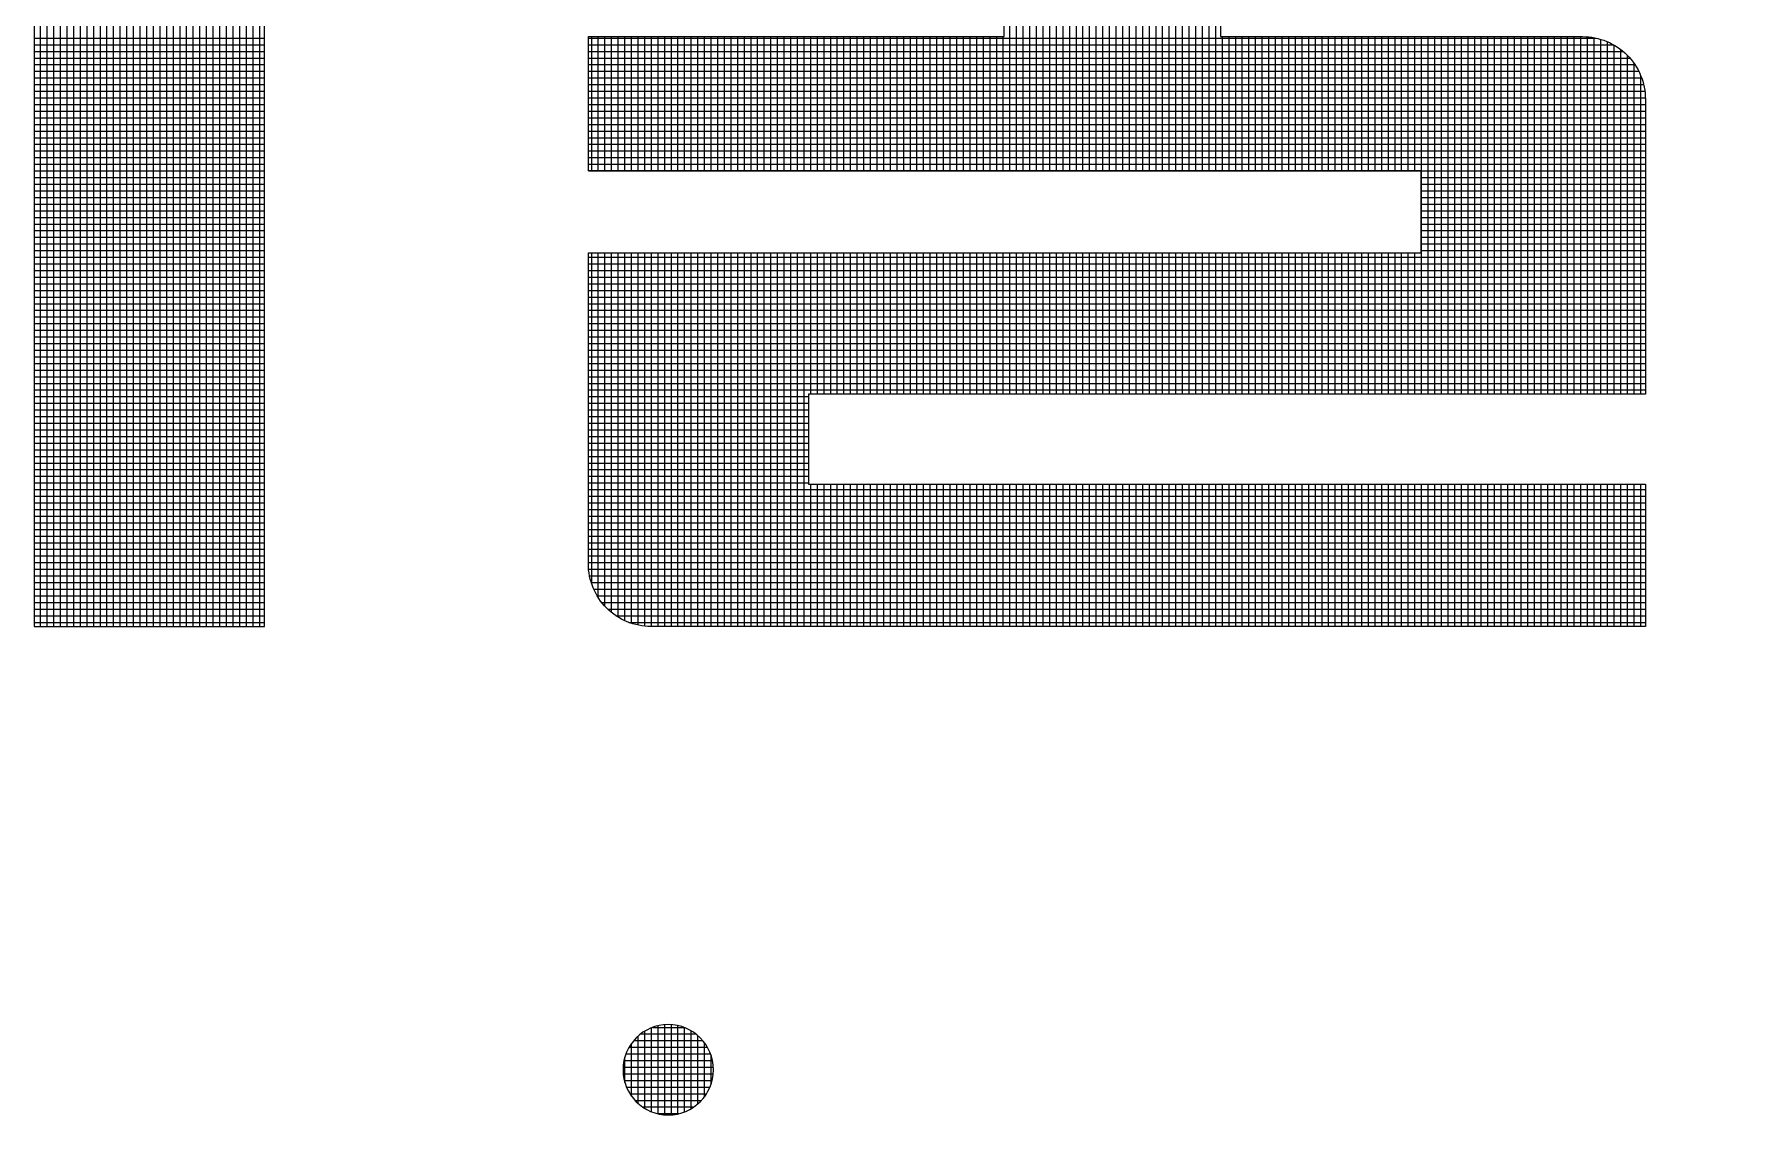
# Model space of a CAD drawing. Extents: x 0 to 841, y 0 to 594.
# Drawn here: x 743.376 to 747.745, y 99.491 to 102.264 of the extents above; entities that cross this region are included whole.
import ezdxf

# ---------------------------------------------------------------- set-up
doc = ezdxf.new("R2010")
doc.units = 0
doc.header["$LTSCALE"] = 5
doc.header["$MEASUREMENT"] = 0
doc.layers.add('한국지역난방기술주식회사 CI', color=7, linetype='Continuous')

# ---------------------------------------------------------------- blocks, each defined once
blk = doc.blocks.new('기술주CI')
at = {"layer": '한국지역난방기술주식회사 CI', "linetype": 'Continuous'}
for p, q in [((1158.4305, 138.6009), (1158.4305, 145.2477)), ((1158.4623, 138.6009), (1158.4623, 145.2477)), ((1158.494, 138.6009), (1158.494, 145.2477)), ((1158.5258, 138.6009), (1158.5258, 145.2477)), ((1158.5575, 138.6009), (1158.5575, 145.2477)), ((1158.5892, 138.6009), (1158.5892, 145.2477)), ((1158.621, 138.6009), (1158.621, 145.2477)), ((1158.6528, 138.6009), (1158.6528, 145.2477)), ((1158.6845, 138.6009), (1158.6845, 145.2477)), ((1158.7162, 138.6009), (1158.7162, 145.2477)), ((1158.748, 138.6009), (1158.748, 145.2477)), ((1158.7797, 138.6009), (1158.7797, 145.2477)), ((1158.8115, 138.6009), (1158.8115, 145.2477)), ((1158.8433, 138.6009), (1158.8433, 145.2477)), ((1158.875, 138.6009), (1158.875, 145.2477)), ((1158.9067, 138.6009), (1158.9067, 145.2477)), ((1158.9385, 138.6009), (1158.9385, 145.2477)), ((1158.9703, 138.6009), (1158.9703, 145.2477)), ((1159.002, 138.6009), (1159.002, 145.2477)), ((1159.0338, 138.6009), (1159.0338, 145.2477)), ((1159.0655, 138.6009), (1159.0655, 145.2477)), ((1159.0972, 138.6009), (1159.0972, 145.2477)), ((1159.129, 138.6009), (1159.129, 145.2477)), ((1159.1608, 138.6009), (1159.1608, 145.2477)), ((1159.1925, 138.6009), (1159.1925, 145.2477)), ((1159.2242, 138.6009), (1159.2242, 145.2477)), ((1159.256, 138.6009), (1159.256, 145.2477)), ((1159.2877, 138.6009), (1159.2877, 145.2477)), ((1159.3195, 138.6009), (1159.3195, 145.2477)), ((1159.3513, 138.6009), (1159.3513, 145.2477)), ((1159.383, 138.6009), (1159.383, 145.2477)), ((1159.4147, 138.6009), (1159.4147, 145.2477)), ((1159.4465, 138.6009), (1159.4465, 145.2477)), ((1159.4782, 138.6009), (1159.4782, 145.2477)), ((1163.066, 140.7795), (1163.066, 142.572)), ((1163.0977, 140.7795), (1163.0977, 142.572)), ((1163.1295, 140.7795), (1163.1295, 142.572)), ((1163.1613, 140.7795), (1163.1613, 142.572)), ((1163.193, 140.7795), (1163.193, 142.572)), ((1163.2247, 140.7795), (1163.2247, 142.572)), ((1163.2565, 140.7795), (1163.2565, 142.572)), ((1163.2883, 140.7795), (1163.2883, 142.572)), ((1163.32, 140.7795), (1163.32, 142.572)), ((1163.3518, 140.7795), (1163.3518, 142.572)), ((1163.3835, 140.7795), (1163.3835, 142.572)), ((1163.4152, 140.7795), (1163.4152, 142.572)), ((1163.447, 140.7795), (1163.447, 142.572)), ((1163.4788, 140.7795), (1163.4788, 142.572)), ((1163.5105, 140.7795), (1163.5105, 142.572)), ((1163.5422, 140.7795), (1163.5422, 142.572)), ((1163.574, 140.7795), (1163.574, 142.572)), ((1163.6057, 140.7795), (1163.6057, 142.572)), ((1163.6375, 140.7795), (1163.6375, 142.572)), ((1163.6693, 140.7795), (1163.6693, 142.572)), ((1163.701, 140.7795), (1163.701, 142.572)), ((1163.7327, 140.7795), (1163.7327, 142.572)), ((1163.7645, 140.7795), (1163.7645, 142.572)), ((1163.7963, 140.7795), (1163.7963, 142.572)), ((1163.828, 140.7795), (1163.828, 142.572)), ((1163.8598, 140.7795), (1163.8598, 142.572)), ((1163.8915, 140.7795), (1163.8915, 142.572)), ((1163.9232, 140.7795), (1163.9232, 142.572)), ((1163.955, 140.7795), (1163.955, 142.572)), ((1163.9868, 140.7795), (1163.9868, 142.572)), ((1164.0185, 140.7795), (1164.0185, 142.572)), ((1164.0503, 140.7795), (1164.0503, 142.572)), ((1158.3992, 141.4145), (1159.5019, 141.4145)), ((1158.3992, 141.3827), (1159.5019, 141.3827)), ((1161.0499, 141.4145), (1165.8691, 141.4145)), ((1161.0499, 141.3827), (1165.9522, 141.3827)), ((1161.0658, 140.7795), (1161.0658, 141.4215)), ((1161.0975, 140.7795), (1161.0975, 141.4215)), ((1161.1292, 140.7795), (1161.1292, 141.4215)), ((1161.161, 140.7795), (1161.161, 141.4215)), ((1161.1927, 140.7795), (1161.1927, 141.4215)), ((1161.2245, 140.7795), (1161.2245, 141.4215)), ((1161.2563, 140.7795), (1161.2563, 141.4215)), ((1161.288, 140.7795), (1161.288, 141.4215)), ((1161.3197, 140.7795), (1161.3197, 141.4215)), ((1161.3515, 140.7795), (1161.3515, 141.4215)), ((1161.3833, 140.7795), (1161.3833, 141.4215)), ((1161.415, 140.7795), (1161.415, 141.4215)), ((1161.4468, 140.7795), (1161.4468, 141.4215)), ((1161.4785, 140.7795), (1161.4785, 141.4215)), ((1161.5102, 140.7795), (1161.5102, 141.4215)), ((1161.542, 140.7795), (1161.542, 141.4215)), ((1161.5738, 140.7795), (1161.5738, 141.4215)), ((1161.6055, 140.7795), (1161.6055, 141.4215)), ((1161.6372, 140.7795), (1161.6372, 141.4215)), ((1161.669, 140.7795), (1161.669, 141.4215)), ((1161.7007, 140.7795), (1161.7007, 141.4215)), ((1161.7325, 140.7795), (1161.7325, 141.4215)), ((1161.7643, 140.7795), (1161.7643, 141.4215)), ((1161.796, 140.7795), (1161.796, 141.4215)), ((1161.8277, 140.7795), (1161.8277, 141.4215)), ((1161.8595, 140.7795), (1161.8595, 141.4215)), ((1161.8912, 140.7795), (1161.8912, 141.4215)), ((1161.923, 140.7795), (1161.923, 141.4215)), ((1161.9548, 140.7795), (1161.9548, 141.4215)), ((1161.9865, 140.7795), (1161.9865, 141.4215)), ((1162.0182, 140.7795), (1162.0182, 141.4215)), ((1162.05, 140.7795), (1162.05, 141.4215)), ((1162.0818, 140.7795), (1162.0818, 141.4215)), ((1162.1135, 140.7795), (1162.1135, 141.4215)), ((1162.1453, 140.7795), (1162.1453, 141.4215)), ((1162.177, 140.7795), (1162.177, 141.4215)), ((1162.2087, 140.7795), (1162.2087, 141.4215)), ((1162.2405, 140.7795), (1162.2405, 141.4215)), ((1162.2723, 140.7795), (1162.2723, 141.4215)), ((1162.304, 140.7795), (1162.304, 141.4215)), ((1162.3357, 140.7795), (1162.3357, 141.4215)), ((1162.3675, 140.7795), (1162.3675, 141.4215)), ((1162.3992, 140.7795), (1162.3992, 141.4215)), ((1162.431, 140.7795), (1162.431, 141.4215)), ((1162.4628, 140.7795), (1162.4628, 141.4215)), ((1162.4945, 140.7795), (1162.4945, 141.4215)), ((1162.5262, 140.7795), (1162.5262, 141.4215)), ((1162.558, 140.7795), (1162.558, 141.4215)), ((1162.5898, 140.7795), (1162.5898, 141.4215)), ((1162.6215, 140.7795), (1162.6215, 141.4215)), ((1162.6533, 140.7795), (1162.6533, 141.4215)), ((1162.685, 140.7795), (1162.685, 141.4215)), ((1162.7167, 140.7795), (1162.7167, 141.4215)), ((1162.7485, 140.7795), (1162.7485, 141.4215)), ((1162.7803, 140.7795), (1162.7803, 141.4215)), ((1162.812, 140.7795), (1162.812, 141.4215)), ((1162.8438, 140.7795), (1162.8438, 141.4215)), ((1162.8755, 140.7795), (1162.8755, 141.4215)), ((1162.9072, 140.7795), (1162.9072, 141.4215)), ((1162.939, 140.7795), (1162.939, 141.4215)), ((1162.9708, 140.7795), (1162.9708, 141.4215)), ((1163.0025, 140.7795), (1163.0025, 141.4215)), ((1163.0342, 140.7795), (1163.0342, 141.4215)), ((1164.082, 140.7795), (1164.082, 141.4215)), ((1164.1137, 140.7795), (1164.1137, 141.4215)), ((1164.1455, 140.7795), (1164.1455, 141.4215)), ((1164.1773, 140.7795), (1164.1773, 141.4215)), ((1164.209, 140.7795), (1164.209, 141.4215)), ((1164.2407, 140.7795), (1164.2407, 141.4215)), ((1164.2725, 140.7795), (1164.2725, 141.4215)), ((1164.3042, 140.7795), (1164.3042, 141.4215)), ((1164.336, 140.7795), (1164.336, 141.4215)), ((1164.3678, 140.7795), (1164.3678, 141.4215)), ((1164.3995, 140.7795), (1164.3995, 141.4215)), ((1164.4312, 140.7795), (1164.4312, 141.4215)), ((1164.463, 140.7795), (1164.463, 141.4215)), ((1164.4948, 140.7795), (1164.4948, 141.4215)), ((1164.5265, 140.7795), (1164.5265, 141.4215)), ((1164.5583, 140.7795), (1164.5583, 141.4215)), ((1164.59, 140.7795), (1164.59, 141.4215)), ((1164.6217, 140.7795), (1164.6217, 141.4215)), ((1164.6535, 140.7795), (1164.6535, 141.4215)), ((1164.6853, 140.7795), (1164.6853, 141.4215)), ((1164.717, 140.7795), (1164.717, 141.4215)), ((1164.7487, 140.7795), (1164.7487, 141.4215)), ((1164.7805, 140.7795), (1164.7805, 141.4215)), ((1164.8122, 140.7795), (1164.8122, 141.4215)), ((1164.844, 140.7795), (1164.844, 141.4215)), ((1164.8758, 140.7795), (1164.8758, 141.4215)), ((1164.9075, 140.7795), (1164.9075, 141.4215)), ((1164.9392, 140.7795), (1164.9392, 141.4215)), ((1164.971, 140.7795), (1164.971, 141.4215)), ((1165.0028, 140.7795), (1165.0028, 141.4215)), ((1165.0345, 139.7119), (1165.0345, 141.4215)), ((1165.0663, 139.7119), (1165.0663, 141.4215)), ((1165.098, 139.7119), (1165.098, 141.4215)), ((1165.1297, 139.7119), (1165.1297, 141.4215)), ((1165.1615, 139.7119), (1165.1615, 141.4215)), ((1165.1933, 139.7119), (1165.1933, 141.4215)), ((1165.225, 139.7119), (1165.225, 141.4215)), ((1165.2568, 139.7119), (1165.2568, 141.4215)), ((1165.2885, 139.7119), (1165.2885, 141.4215)), ((1165.3202, 139.7119), (1165.3202, 141.4215)), ((1165.352, 139.7119), (1165.352, 141.4215)), ((1165.3838, 139.7119), (1165.3838, 141.4215)), ((1165.4155, 139.7119), (1165.4155, 141.4215)), ((1165.4472, 139.7119), (1165.4472, 141.4215)), ((1165.479, 139.7119), (1165.479, 141.4215)), ((1165.5107, 139.7119), (1165.5107, 141.4215)), ((1165.5425, 139.7119), (1165.5425, 141.4215)), ((1165.5743, 139.7119), (1165.5743, 141.4215)), ((1165.606, 139.7119), (1165.606, 141.4215)), ((1165.6377, 139.7119), (1165.6377, 141.4215)), ((1165.6695, 139.7119), (1165.6695, 141.4215)), ((1165.7013, 139.7119), (1165.7013, 141.4215)), ((1165.733, 139.7119), (1165.733, 141.4215)), ((1165.7648, 139.7119), (1165.7648, 141.4215)), ((1165.7965, 139.7119), (1165.7965, 141.4215)), ((1165.8282, 139.7119), (1165.8282, 141.4205)), ((1165.86, 139.7119), (1165.86, 141.4163)), ((1165.8918, 139.7119), (1165.8918, 141.4086)), ((1165.9235, 139.7119), (1165.9235, 141.397)), ((1165.9552, 139.7119), (1165.9552, 141.381)), ((1158.3992, 141.351), (1159.5019, 141.351)), ((1158.3992, 141.3192), (1159.5019, 141.3192)), ((1158.3992, 141.2875), (1159.5019, 141.2875)), ((1161.0499, 141.351), (1165.998, 141.351)), ((1161.0499, 141.3192), (1166.0304, 141.3192)), ((1161.0499, 141.2875), (1166.0547, 141.2875)), ((1165.987, 139.7119), (1165.987, 141.3598)), ((1166.0187, 139.7119), (1166.0187, 141.3318)), ((1166.0505, 139.7119), (1166.0505, 141.2936)), ((1158.3992, 141.2558), (1159.5019, 141.2558)), ((1158.3992, 141.224), (1159.5019, 141.224)), ((1161.0499, 141.2558), (1166.0731, 141.2558)), ((1161.0499, 141.224), (1166.0867, 141.224)), ((1166.0823, 139.7119), (1166.0823, 141.2356)), ((1158.3992, 141.1922), (1159.5019, 141.1922)), ((1158.3992, 141.1605), (1159.5019, 141.1605)), ((1158.3992, 141.1288), (1159.5019, 141.1288)), ((1161.0499, 141.1922), (1166.0963, 141.1922)), ((1161.0499, 141.1605), (1166.1023, 141.1605)), ((1161.0499, 141.1288), (1166.1047, 141.1288)), ((1158.3992, 141.097), (1159.5019, 141.097)), ((1158.3992, 141.0652), (1159.5019, 141.0652)), ((1161.0499, 141.097), (1166.1048, 141.097)), ((1161.0499, 141.0652), (1166.1048, 141.0652)), ((1158.3992, 141.0335), (1159.5019, 141.0335)), ((1158.3992, 141.0018), (1159.5019, 141.0018)), ((1158.3992, 140.97), (1159.5019, 140.97)), ((1161.0499, 141.0335), (1166.1048, 141.0335)), ((1161.0499, 141.0018), (1166.1048, 141.0018)), ((1161.0499, 140.97), (1166.1048, 140.97)), ((1158.3992, 140.9383), (1159.5019, 140.9383)), ((1158.3992, 140.9065), (1159.5019, 140.9065)), ((1161.0499, 140.9383), (1166.1048, 140.9383)), ((1161.0499, 140.9065), (1166.1048, 140.9065)), ((1158.3992, 140.8747), (1159.5019, 140.8747)), ((1158.3992, 140.843), (1159.5019, 140.843)), ((1158.3992, 140.8113), (1159.5019, 140.8113)), ((1161.0499, 140.8747), (1166.1048, 140.8747)), ((1161.0499, 140.843), (1166.1048, 140.843)), ((1161.0499, 140.8113), (1166.1048, 140.8113)), ((1158.3992, 140.7795), (1159.5019, 140.7795)), ((1158.3992, 140.7477), (1159.5019, 140.7477)), ((1161.0499, 140.7795), (1166.1048, 140.7795)), ((1165.0321, 140.7477), (1166.1048, 140.7477)), ((1158.3992, 140.716), (1159.5019, 140.716)), ((1158.3992, 140.6843), (1159.5019, 140.6843)), ((1158.3992, 140.6525), (1159.5019, 140.6525)), ((1165.0321, 140.716), (1166.1048, 140.716)), ((1165.0321, 140.6843), (1166.1048, 140.6843)), ((1165.0321, 140.6525), (1166.1048, 140.6525)), ((1158.3992, 140.6208), (1159.5019, 140.6208)), ((1158.3992, 140.589), (1159.5019, 140.589)), ((1158.3992, 140.5572), (1159.5019, 140.5572)), ((1165.0321, 140.6208), (1166.1048, 140.6208)), ((1165.0321, 140.589), (1166.1048, 140.589)), ((1165.0321, 140.5572), (1166.1048, 140.5572)), ((1158.3992, 140.5255), (1159.5019, 140.5255)), ((1158.3992, 140.4938), (1159.5019, 140.4938)), ((1165.0321, 140.5255), (1166.1048, 140.5255)), ((1165.0321, 140.4938), (1166.1048, 140.4938)), ((1158.3992, 140.462), (1159.5019, 140.462)), ((1158.3992, 140.4302), (1159.5019, 140.4302)), ((1158.3992, 140.3985), (1159.5019, 140.3985)), ((1165.0321, 140.462), (1166.1048, 140.462)), ((1165.0321, 140.4302), (1166.1048, 140.4302)), ((1165.0321, 140.3985), (1166.1048, 140.3985)), ((1158.3992, 140.3668), (1159.5019, 140.3668)), ((1158.3992, 140.335), (1159.5019, 140.335)), ((1161.0499, 140.3668), (1166.1048, 140.3668)), ((1161.0499, 140.335), (1166.1048, 140.335)), ((1161.0658, 138.8045), (1161.0658, 140.3878)), ((1161.0975, 138.7386), (1161.0975, 140.3878)), ((1161.1292, 138.6976), (1161.1292, 140.3878)), ((1161.161, 138.6678), (1161.161, 140.3878)), ((1161.1927, 138.6453), (1161.1927, 140.3878)), ((1161.2245, 138.6283), (1161.2245, 140.3878)), ((1161.2563, 138.6158), (1161.2563, 140.3878)), ((1161.288, 138.6073), (1161.288, 140.3878)), ((1161.3197, 138.6024), (1161.3197, 140.3878)), ((1161.3515, 138.6009), (1161.3515, 140.3878)), ((1161.3833, 138.6009), (1161.3833, 140.3878)), ((1161.415, 138.6009), (1161.415, 140.3878)), ((1161.4468, 138.6009), (1161.4468, 140.3878)), ((1161.4785, 138.6009), (1161.4785, 140.3878)), ((1161.5102, 138.6009), (1161.5102, 140.3878)), ((1161.542, 138.6009), (1161.542, 140.3878)), ((1161.5738, 138.6009), (1161.5738, 140.3878)), ((1161.6055, 138.6009), (1161.6055, 140.3878)), ((1161.6372, 138.6009), (1161.6372, 140.3878)), ((1161.669, 138.6009), (1161.669, 140.3878)), ((1161.7007, 138.6009), (1161.7007, 140.3878)), ((1161.7325, 138.6009), (1161.7325, 140.3878)), ((1161.7643, 138.6009), (1161.7643, 140.3878)), ((1161.796, 138.6009), (1161.796, 140.3878)), ((1161.8277, 138.6009), (1161.8277, 140.3878)), ((1161.8595, 138.6009), (1161.8595, 140.3878)), ((1161.8912, 138.6009), (1161.8912, 140.3878)), ((1161.923, 138.6009), (1161.923, 140.3878)), ((1161.9548, 138.6009), (1161.9548, 140.3878)), ((1161.9865, 138.6009), (1161.9865, 140.3878)), ((1162.0182, 138.6009), (1162.0182, 140.3878)), ((1162.05, 138.6009), (1162.05, 140.3878)), ((1162.0818, 138.6009), (1162.0818, 140.3878)), ((1162.1135, 139.7119), (1162.1135, 140.3878)), ((1162.1453, 139.7119), (1162.1453, 140.3878)), ((1162.177, 139.7119), (1162.177, 140.3878)), ((1162.2087, 139.7119), (1162.2087, 140.3878)), ((1162.2405, 139.7119), (1162.2405, 140.3878)), ((1162.2723, 139.7119), (1162.2723, 140.3878)), ((1162.304, 139.7119), (1162.304, 140.3878)), ((1162.3357, 139.7119), (1162.3357, 140.3878)), ((1162.3675, 139.7119), (1162.3675, 140.3878)), ((1162.3992, 139.7119), (1162.3992, 140.3878)), ((1162.431, 139.7119), (1162.431, 140.3878)), ((1162.4628, 139.7119), (1162.4628, 140.3878)), ((1162.4945, 139.7119), (1162.4945, 140.3878)), ((1162.5262, 139.7119), (1162.5262, 140.3878)), ((1162.558, 139.7119), (1162.558, 140.3878)), ((1162.5898, 139.7119), (1162.5898, 140.3878)), ((1162.6215, 139.7119), (1162.6215, 140.3878)), ((1162.6533, 139.7119), (1162.6533, 140.3878)), ((1162.685, 139.7119), (1162.685, 140.3878)), ((1162.7167, 139.7119), (1162.7167, 140.3878)), ((1162.7485, 139.7119), (1162.7485, 140.3878)), ((1162.7803, 139.7119), (1162.7803, 140.3878)), ((1162.812, 139.7119), (1162.812, 140.3878)), ((1162.8438, 139.7119), (1162.8438, 140.3878)), ((1162.8755, 139.7119), (1162.8755, 140.3878)), ((1162.9072, 139.7119), (1162.9072, 140.3878)), ((1162.939, 139.7119), (1162.939, 140.3878)), ((1162.9708, 139.7119), (1162.9708, 140.3878)), ((1163.0025, 139.7119), (1163.0025, 140.3878)), ((1163.0342, 139.7119), (1163.0342, 140.3878)), ((1163.066, 139.7119), (1163.066, 140.3878)), ((1163.0977, 139.7119), (1163.0977, 140.3878)), ((1163.1295, 139.7119), (1163.1295, 140.3878)), ((1163.1613, 139.7119), (1163.1613, 140.3878)), ((1163.193, 139.7119), (1163.193, 140.3878)), ((1163.2247, 139.7119), (1163.2247, 140.3878)), ((1163.2565, 139.7119), (1163.2565, 140.3878)), ((1163.2883, 139.7119), (1163.2883, 140.3878)), ((1163.32, 139.7119), (1163.32, 140.3878)), ((1163.3518, 139.7119), (1163.3518, 140.3878)), ((1163.3835, 139.7119), (1163.3835, 140.3878)), ((1163.4152, 139.7119), (1163.4152, 140.3878)), ((1163.447, 139.7119), (1163.447, 140.3878)), ((1163.4788, 139.7119), (1163.4788, 140.3878)), ((1163.5105, 139.7119), (1163.5105, 140.3878)), ((1163.5422, 139.7119), (1163.5422, 140.3878)), ((1163.574, 139.7119), (1163.574, 140.3878)), ((1163.6057, 139.7119), (1163.6057, 140.3878)), ((1163.6375, 139.7119), (1163.6375, 140.3878)), ((1163.6693, 139.7119), (1163.6693, 140.3878)), ((1163.701, 139.7119), (1163.701, 140.3878)), ((1163.7327, 139.7119), (1163.7327, 140.3878)), ((1163.7645, 139.7119), (1163.7645, 140.3878)), ((1163.7963, 139.7119), (1163.7963, 140.3878)), ((1163.828, 139.7119), (1163.828, 140.3878)), ((1163.8598, 139.7119), (1163.8598, 140.3878)), ((1163.8915, 139.7119), (1163.8915, 140.3878)), ((1163.9232, 139.7119), (1163.9232, 140.3878)), ((1163.955, 139.7119), (1163.955, 140.3878)), ((1163.9868, 139.7119), (1163.9868, 140.3878)), ((1164.0185, 139.7119), (1164.0185, 140.3878)), ((1164.0503, 139.7119), (1164.0503, 140.3878)), ((1164.082, 139.7119), (1164.082, 140.3878)), ((1164.1137, 139.7119), (1164.1137, 140.3878)), ((1164.1455, 139.7119), (1164.1455, 140.3878)), ((1164.1773, 139.7119), (1164.1773, 140.3878)), ((1164.209, 139.7119), (1164.209, 140.3878)), ((1164.2407, 139.7119), (1164.2407, 140.3878)), ((1164.2725, 139.7119), (1164.2725, 140.3878)), ((1164.3042, 139.7119), (1164.3042, 140.3878)), ((1164.336, 139.7119), (1164.336, 140.3878)), ((1164.3678, 139.7119), (1164.3678, 140.3878)), ((1164.3995, 139.7119), (1164.3995, 140.3878)), ((1164.4312, 139.7119), (1164.4312, 140.3878)), ((1164.463, 139.7119), (1164.463, 140.3878)), ((1164.4948, 139.7119), (1164.4948, 140.3878)), ((1164.5265, 139.7119), (1164.5265, 140.3878)), ((1164.5583, 139.7119), (1164.5583, 140.3878)), ((1164.59, 139.7119), (1164.59, 140.3878)), ((1164.6217, 139.7119), (1164.6217, 140.3878)), ((1164.6535, 139.7119), (1164.6535, 140.3878)), ((1164.6853, 139.7119), (1164.6853, 140.3878)), ((1164.717, 139.7119), (1164.717, 140.3878)), ((1164.7487, 139.7119), (1164.7487, 140.3878)), ((1164.7805, 139.7119), (1164.7805, 140.3878)), ((1164.8122, 139.7119), (1164.8122, 140.3878)), ((1164.844, 139.7119), (1164.844, 140.3878)), ((1164.8758, 139.7119), (1164.8758, 140.3878)), ((1164.9075, 139.7119), (1164.9075, 140.3878)), ((1164.9392, 139.7119), (1164.9392, 140.3878)), ((1164.971, 139.7119), (1164.971, 140.3878)), ((1165.0028, 139.7119), (1165.0028, 140.3878)), ((1158.3992, 140.3032), (1159.5019, 140.3032)), ((1158.3992, 140.2715), (1159.5019, 140.2715)), ((1158.3992, 140.2397), (1159.5019, 140.2397)), ((1161.0499, 140.3032), (1166.1048, 140.3032)), ((1161.0499, 140.2715), (1166.1048, 140.2715)), ((1161.0499, 140.2397), (1166.1048, 140.2397)), ((1158.3992, 140.208), (1159.5019, 140.208)), ((1158.3992, 140.1763), (1159.5019, 140.1763)), ((1161.0499, 140.208), (1166.1048, 140.208)), ((1161.0499, 140.1763), (1166.1048, 140.1763)), ((1158.3992, 140.1445), (1159.5019, 140.1445)), ((1158.3992, 140.1127), (1159.5019, 140.1127)), ((1158.3992, 140.081), (1159.5019, 140.081)), ((1161.0499, 140.1445), (1166.1048, 140.1445)), ((1161.0499, 140.1127), (1166.1048, 140.1127)), ((1161.0499, 140.081), (1166.1048, 140.081)), ((1158.3992, 140.0493), (1159.5019, 140.0493)), ((1158.3992, 140.0175), (1159.5019, 140.0175)), ((1158.3992, 139.9857), (1159.5019, 139.9857)), ((1161.0499, 140.0493), (1166.1048, 140.0493)), ((1161.0499, 140.0175), (1166.1048, 140.0175)), ((1161.0499, 139.9857), (1166.1048, 139.9857)), ((1158.3992, 139.954), (1159.5019, 139.954)), ((1158.3992, 139.9222), (1159.5019, 139.9222)), ((1161.0499, 139.954), (1166.1048, 139.954)), ((1161.0499, 139.9222), (1166.1048, 139.9222)), ((1158.3992, 139.8905), (1159.5019, 139.8905)), ((1158.3992, 139.8588), (1159.5019, 139.8588)), ((1158.3992, 139.827), (1159.5019, 139.827)), ((1161.0499, 139.8905), (1166.1048, 139.8905)), ((1161.0499, 139.8588), (1166.1048, 139.8588)), ((1161.0499, 139.827), (1166.1048, 139.827)), ((1158.3992, 139.7952), (1159.5019, 139.7952)), ((1158.3992, 139.7635), (1159.5019, 139.7635)), ((1161.0499, 139.7952), (1166.1048, 139.7952)), ((1161.0499, 139.7635), (1166.1048, 139.7635)), ((1158.3992, 139.7318), (1159.5019, 139.7318)), ((1158.3992, 139.7), (1159.5019, 139.7)), ((1158.3992, 139.6682), (1159.5019, 139.6682)), ((1161.0499, 139.7318), (1166.1048, 139.7318)), ((1161.0499, 139.7), (1162.1033, 139.7)), ((1161.0499, 139.6682), (1162.1033, 139.6682)), ((1158.3992, 139.6365), (1159.5019, 139.6365)), ((1158.3992, 139.6048), (1159.5019, 139.6048)), ((1161.0499, 139.6365), (1162.1033, 139.6365)), ((1161.0499, 139.6048), (1162.1033, 139.6048)), ((1158.3992, 139.573), (1159.5019, 139.573)), ((1158.3992, 139.5413), (1159.5019, 139.5413)), ((1158.3992, 139.5095), (1159.5019, 139.5095)), ((1161.0499, 139.573), (1162.1033, 139.573)), ((1161.0499, 139.5413), (1162.1033, 139.5413)), ((1161.0499, 139.5095), (1162.1033, 139.5095)), ((1158.3992, 139.4777), (1159.5019, 139.4777)), ((1158.3992, 139.446), (1159.5019, 139.446)), ((1161.0499, 139.4777), (1162.1033, 139.4777)), ((1161.0499, 139.446), (1162.1033, 139.446)), ((1158.3992, 139.4143), (1159.5019, 139.4143)), ((1158.3992, 139.3825), (1159.5019, 139.3825)), ((1158.3992, 139.3507), (1159.5019, 139.3507)), ((1161.0499, 139.4143), (1162.1033, 139.4143)), ((1161.0499, 139.3825), (1162.1033, 139.3825)), ((1161.0499, 139.3507), (1162.1033, 139.3507)), ((1158.3992, 139.319), (1159.5019, 139.319)), ((1158.3992, 139.2873), (1159.5019, 139.2873)), ((1158.3992, 139.2555), (1159.5019, 139.2555)), ((1161.0499, 139.319), (1162.1033, 139.319)), ((1161.0499, 139.2873), (1162.1033, 139.2873)), ((1161.0499, 139.2555), (1166.1048, 139.2555)), ((1162.1135, 138.6009), (1162.1135, 139.2816)), ((1162.1453, 138.6009), (1162.1453, 139.2816)), ((1162.177, 138.6009), (1162.177, 139.2816)), ((1162.2087, 138.6009), (1162.2087, 139.2816)), ((1162.2405, 138.6009), (1162.2405, 139.2816)), ((1162.2723, 138.6009), (1162.2723, 139.2816)), ((1162.304, 138.6009), (1162.304, 139.2816)), ((1162.3357, 138.6009), (1162.3357, 139.2816)), ((1162.3675, 138.6009), (1162.3675, 139.2816)), ((1162.3992, 138.6009), (1162.3992, 139.2816)), ((1162.431, 138.6009), (1162.431, 139.2816)), ((1162.4628, 138.6009), (1162.4628, 139.2816)), ((1162.4945, 138.6009), (1162.4945, 139.2816)), ((1162.5262, 138.6009), (1162.5262, 139.2816)), ((1162.558, 138.6009), (1162.558, 139.2816)), ((1162.5898, 138.6009), (1162.5898, 139.2816)), ((1162.6215, 138.6009), (1162.6215, 139.2816)), ((1162.6533, 138.6009), (1162.6533, 139.2816)), ((1162.685, 138.6009), (1162.685, 139.2816)), ((1162.7167, 138.6009), (1162.7167, 139.2816)), ((1162.7485, 138.6009), (1162.7485, 139.2816)), ((1162.7803, 138.6009), (1162.7803, 139.2816)), ((1162.812, 138.6009), (1162.812, 139.2816)), ((1162.8438, 138.6009), (1162.8438, 139.2816)), ((1162.8755, 138.6009), (1162.8755, 139.2816)), ((1162.9072, 138.6009), (1162.9072, 139.2816)), ((1162.939, 138.6009), (1162.939, 139.2816)), ((1162.9708, 138.6009), (1162.9708, 139.2816)), ((1163.0025, 138.6009), (1163.0025, 139.2816)), ((1163.0342, 138.6009), (1163.0342, 139.2816)), ((1163.066, 138.6009), (1163.066, 139.2816)), ((1163.0977, 138.6009), (1163.0977, 139.2816)), ((1163.1295, 138.6009), (1163.1295, 139.2816)), ((1163.1613, 138.6009), (1163.1613, 139.2816)), ((1163.193, 138.6009), (1163.193, 139.2816)), ((1163.2247, 138.6009), (1163.2247, 139.2816)), ((1163.2565, 138.6009), (1163.2565, 139.2816)), ((1163.2883, 138.6009), (1163.2883, 139.2816)), ((1163.32, 138.6009), (1163.32, 139.2816)), ((1163.3518, 138.6009), (1163.3518, 139.2816)), ((1163.3835, 138.6009), (1163.3835, 139.2816)), ((1163.4152, 138.6009), (1163.4152, 139.2816)), ((1163.447, 138.6009), (1163.447, 139.2816)), ((1163.4788, 138.6009), (1163.4788, 139.2816)), ((1163.5105, 138.6009), (1163.5105, 139.2816)), ((1163.5422, 138.6009), (1163.5422, 139.2816)), ((1163.574, 138.6009), (1163.574, 139.2816)), ((1163.6057, 138.6009), (1163.6057, 139.2816)), ((1163.6375, 138.6009), (1163.6375, 139.2816)), ((1163.6693, 138.6009), (1163.6693, 139.2816)), ((1163.701, 138.6009), (1163.701, 139.2816)), ((1163.7327, 138.6009), (1163.7327, 139.2816)), ((1163.7645, 138.6009), (1163.7645, 139.2816)), ((1163.7963, 138.6009), (1163.7963, 139.2816)), ((1163.828, 138.6009), (1163.828, 139.2816)), ((1163.8598, 138.6009), (1163.8598, 139.2816)), ((1163.8915, 138.6009), (1163.8915, 139.2816)), ((1163.9232, 138.6009), (1163.9232, 139.2816)), ((1163.955, 138.6009), (1163.955, 139.2816)), ((1163.9868, 138.6009), (1163.9868, 139.2816)), ((1164.0185, 138.6009), (1164.0185, 139.2816)), ((1164.0503, 138.6009), (1164.0503, 139.2816)), ((1164.082, 138.6009), (1164.082, 139.2816)), ((1164.1137, 138.6009), (1164.1137, 139.2816)), ((1164.1455, 138.6009), (1164.1455, 139.2816)), ((1164.1773, 138.6009), (1164.1773, 139.2816)), ((1164.209, 138.6009), (1164.209, 139.2816)), ((1164.2407, 138.6009), (1164.2407, 139.2816)), ((1164.2725, 138.6009), (1164.2725, 139.2816)), ((1164.3042, 138.6009), (1164.3042, 139.2816)), ((1164.336, 138.6009), (1164.336, 139.2816)), ((1164.3678, 138.6009), (1164.3678, 139.2816)), ((1164.3995, 138.6009), (1164.3995, 139.2816)), ((1164.4312, 138.6009), (1164.4312, 139.2816)), ((1164.463, 138.6009), (1164.463, 139.2816)), ((1164.4948, 138.6009), (1164.4948, 139.2816)), ((1164.5265, 138.6009), (1164.5265, 139.2816)), ((1164.5583, 138.6009), (1164.5583, 139.2816)), ((1164.59, 138.6009), (1164.59, 139.2816)), ((1164.6217, 138.6009), (1164.6217, 139.2816)), ((1164.6535, 138.6009), (1164.6535, 139.2816)), ((1164.6853, 138.6009), (1164.6853, 139.2816)), ((1164.717, 138.6009), (1164.717, 139.2816)), ((1164.7487, 138.6009), (1164.7487, 139.2816)), ((1164.7805, 138.6009), (1164.7805, 139.2816)), ((1164.8122, 138.6009), (1164.8122, 139.2816)), ((1164.844, 138.6009), (1164.844, 139.2816)), ((1164.8758, 138.6009), (1164.8758, 139.2816)), ((1164.9075, 138.6009), (1164.9075, 139.2816)), ((1164.9392, 138.6009), (1164.9392, 139.2816)), ((1164.971, 138.6009), (1164.971, 139.2816)), ((1165.0028, 138.6009), (1165.0028, 139.2816)), ((1165.0345, 138.6009), (1165.0345, 139.2816)), ((1165.0663, 138.6009), (1165.0663, 139.2816)), ((1165.098, 138.6009), (1165.098, 139.2816)), ((1165.1297, 138.6009), (1165.1297, 139.2816)), ((1165.1615, 138.6009), (1165.1615, 139.2816)), ((1165.1933, 138.6009), (1165.1933, 139.2816)), ((1165.225, 138.6009), (1165.225, 139.2816)), ((1165.2568, 138.6009), (1165.2568, 139.2816)), ((1165.2885, 138.6009), (1165.2885, 139.2816)), ((1165.3202, 138.6009), (1165.3202, 139.2816)), ((1165.352, 138.6009), (1165.352, 139.2816)), ((1165.3838, 138.6009), (1165.3838, 139.2816)), ((1165.4155, 138.6009), (1165.4155, 139.2816)), ((1165.4472, 138.6009), (1165.4472, 139.2816)), ((1165.479, 138.6009), (1165.479, 139.2816)), ((1165.5107, 138.6009), (1165.5107, 139.2816)), ((1165.5425, 138.6009), (1165.5425, 139.2816)), ((1165.5743, 138.6009), (1165.5743, 139.2816)), ((1165.606, 138.6009), (1165.606, 139.2816)), ((1165.6377, 138.6009), (1165.6377, 139.2816)), ((1165.6695, 138.6009), (1165.6695, 139.2816)), ((1165.7013, 138.6009), (1165.7013, 139.2816)), ((1165.733, 138.6009), (1165.733, 139.2816)), ((1165.7648, 138.6009), (1165.7648, 139.2816)), ((1165.7965, 138.6009), (1165.7965, 139.2816)), ((1165.8282, 138.6009), (1165.8282, 139.2816)), ((1165.86, 138.6009), (1165.86, 139.2816)), ((1165.8918, 138.6009), (1165.8918, 139.2816)), ((1165.9235, 138.6009), (1165.9235, 139.2816)), ((1165.9552, 138.6009), (1165.9552, 139.2816)), ((1165.987, 138.6009), (1165.987, 139.2816)), ((1166.0187, 138.6009), (1166.0187, 139.2816)), ((1166.0505, 138.6009), (1166.0505, 139.2816)), ((1166.0823, 138.6009), (1166.0823, 139.2816)), ((1158.3992, 139.2238), (1159.5019, 139.2238)), ((1158.3992, 139.192), (1159.5019, 139.192)), ((1161.0499, 139.2238), (1166.1048, 139.2238)), ((1161.0499, 139.192), (1166.1048, 139.192)), ((1158.3992, 139.1602), (1159.5019, 139.1602)), ((1158.3992, 139.1285), (1159.5019, 139.1285)), ((1158.3992, 139.0968), (1159.5019, 139.0968)), ((1161.0499, 139.1602), (1166.1048, 139.1602)), ((1161.0499, 139.1285), (1166.1048, 139.1285)), ((1161.0499, 139.0968), (1166.1048, 139.0968)), ((1158.3992, 139.065), (1159.5019, 139.065)), ((1158.3992, 139.0332), (1159.5019, 139.0332)), ((1161.0499, 139.065), (1166.1048, 139.065)), ((1161.0499, 139.0332), (1166.1048, 139.0332)), ((1158.3992, 139.0015), (1159.5019, 139.0015)), ((1158.3992, 138.9698), (1159.5019, 138.9698)), ((1158.3992, 138.938), (1159.5019, 138.938)), ((1161.0499, 139.0015), (1166.1048, 139.0015)), ((1161.0499, 138.9698), (1166.1048, 138.9698)), ((1161.0499, 138.938), (1166.1048, 138.938)), ((1158.3992, 138.9062), (1159.5019, 138.9062)), ((1158.3992, 138.8745), (1159.5019, 138.8745)), ((1161.0499, 138.9062), (1166.1048, 138.9062)), ((1161.051, 138.8745), (1166.1048, 138.8745)), ((1158.3992, 138.8427), (1159.5019, 138.8427)), ((1158.3992, 138.811), (1159.5019, 138.811)), ((1158.3992, 138.7793), (1159.5019, 138.7793)), ((1161.0555, 138.8427), (1166.1048, 138.8427)), ((1161.0636, 138.811), (1166.1048, 138.811)), ((1161.0756, 138.7793), (1166.1048, 138.7793)), ((1158.3992, 138.7475), (1159.5019, 138.7475)), ((1158.3992, 138.7157), (1159.5019, 138.7157)), ((1158.3992, 138.684), (1159.5019, 138.684)), ((1161.092, 138.7475), (1166.1048, 138.7475)), ((1161.1138, 138.7157), (1166.1048, 138.7157)), ((1161.1426, 138.684), (1166.1048, 138.684)), ((1158.3992, 138.6523), (1159.5019, 138.6523)), ((1158.3992, 138.6205), (1159.5019, 138.6205)), ((1161.1819, 138.6523), (1166.1048, 138.6523)), ((1161.2431, 138.6205), (1166.1048, 138.6205)), ((1161.2999, 136.652), (1161.5639, 136.652)), ((1161.3197, 136.2962), (1161.3197, 136.6657)), ((1161.3515, 136.2803), (1161.3515, 136.6815)), ((1161.3573, 136.6837), (1161.5064, 136.6837)), ((1161.3833, 136.2703), (1161.3833, 136.6915)), ((1161.415, 136.2655), (1161.415, 136.6964)), ((1161.4468, 136.2653), (1161.4468, 136.6965)), ((1161.4785, 136.2699), (1161.4785, 136.6919)), ((1161.5102, 136.2795), (1161.5102, 136.6823)), ((1161.542, 136.295), (1161.542, 136.6668)), ((1161.2445, 136.5885), (1161.6193, 136.5885)), ((1161.2563, 136.355), (1161.2563, 136.6068)), ((1161.2667, 136.6203), (1161.5971, 136.6203)), ((1161.288, 136.3197), (1161.288, 136.6422)), ((1161.5738, 136.3179), (1161.5738, 136.6439)), ((1161.6055, 136.3522), (1161.6055, 136.6096)), ((1161.2161, 136.4933), (1161.6476, 136.4933)), ((1161.2203, 136.525), (1161.6434, 136.525)), ((1161.2245, 136.4201), (1161.2245, 136.5417)), ((1161.2295, 136.5567), (1161.6342, 136.5567)), ((1161.6372, 136.4137), (1161.6372, 136.5481)), ((1161.2166, 136.4615), (1161.6471, 136.4615)), ((1161.2219, 136.4298), (1161.6418, 136.4298)), ((1161.2323, 136.398), (1161.6314, 136.398)), ((1161.2487, 136.3662), (1161.6151, 136.3662)), ((1161.2729, 136.3345), (1161.5908, 136.3345)), ((1161.3096, 136.3028), (1161.5542, 136.3028)), ((1161.3805, 136.271), (1161.4833, 136.271))]:
    blk.add_line(p, q, dxfattribs=at)
at = {"layer": '한국지역난방기술주식회사 CI'}
blk.add_lwpolyline([(1158.3992, 138.6009), (1159.5019, 138.6009), (1159.5019, 145.2477), (1158.3992, 145.2477)], close=True, dxfattribs=at)
blk.add_lwpolyline([(1166.5426, 142.572), (1166.5426, 141.8947), (1164.0731, 141.8947), (1164.0731, 141.4215), (1165.8048, 141.4215, -0.414214), (1166.1048, 141.1215), (1166.1048, 139.7119), (1162.1033, 139.7119), (1162.1033, 139.2816), (1166.1048, 139.2816), (1166.1048, 138.6009), (1161.3499, 138.6009, -0.414214), (1161.0499, 138.9009), (1161.0499, 140.3878), (1165.0321, 140.3878), (1165.0321, 140.7795), (1161.0499, 140.7795), (1161.0499, 141.4215), (1163.0385, 141.4215), (1163.0385, 141.8947), (1160.5598, 141.8947), (1160.5598, 142.572)], format="xyb", close=True, dxfattribs=at)
blk.add_lwpolyline([(1161.648, 136.4809, 1), (1161.2158, 136.4809, 1), (1161.648, 136.4809, -1)], format="xyb", dxfattribs=at)

msp = doc.modelspace()

# ---------------------------------------------------------------- block references
at = {"layer": '한국지역난방기술주식회사 CI', "xscale": 0.5364893087771634, "yscale": 0.5364893087771634, "zscale": 0.5364893087771634}
msp.add_blockref('기술주CI', (121.9072, 26.386), dxfattribs=at)

doc.saveas('drawing.dxf')
